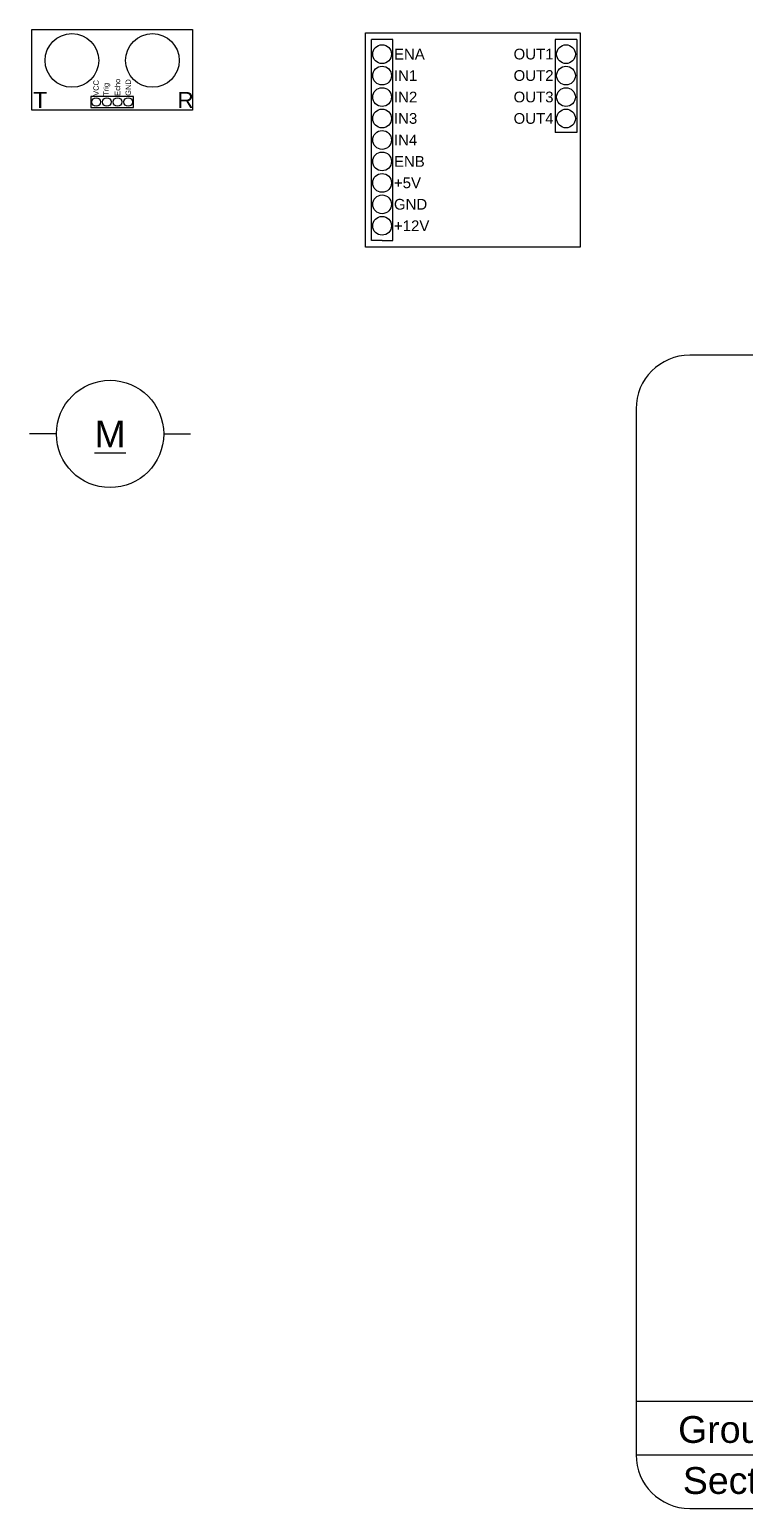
# Model space of a CAD drawing. Header units: millimetres. Extents: x -563 to 260, y 0 to 322.
# Drawn here: x -113 to 20.4, y 0 to 275.7 of the extents above; entities that cross this region are included whole.
import ezdxf

# ---------------------------------------------------------------- set-up
doc = ezdxf.new("R2010")
doc.units = ezdxf.units.MM
doc.header["$MEASUREMENT"] = 0
doc.styles.get("Standard").update_dxf_attribs({"font": 'arial.ttf'})

# ---------------------------------------------------------------- blocks, each defined once
blk = doc.blocks.new('HC SR-04')
for p, q in [((4, 2), (-4, 2)), ((-4, 2), (-4, 0)), ((-4, 0), (0, 0)), ((0, 0), (4, 0)), ((4, 0), (4, 2))]:
    blk.add_line(p, q)
blk.add_lwpolyline([(-15, 14.5), (15, 14.5), (15, -0.5), (-15, -0.5)], close=True)
for centre, radius in [((-7.5, 8.75), 5), ((7.5, 8.75), 5), ((-3, 1), 0.8), ((-1, 1), 0.8), ((1, 1), 0.8), ((3, 1), 0.8)]:
    blk.add_circle(centre, radius)
at = {"char_height": 3}
for s, insert, attachment_point in [('\\pxql;T', (-14.7, -0.13), 7), ('\\pxql;R', (17.01, -0.13), 9)]:
    blk.add_mtext_dynamic_manual_height_columns(s, width=4.8352, gutter_width=25, heights=[0], dxfattribs=dict(at, insert=insert, attachment_point=attachment_point))
at = {"char_height": 1, "attachment_point": 4, "rotation": 90}
for s, insert in [('VCC', (-3, 2.15)), ('Trig', (-1, 2.15)), ('Echo', (1, 2.15)), ('GND', (3, 2.15))]:
    blk.add_mtext_dynamic_manual_height_columns(s, width=4.9234, gutter_width=25, heights=[0], dxfattribs=dict(at, insert=insert))
blk = doc.blocks.new('*U35')
blk.add_circle((0, 0), 1.75)
blk = doc.blocks.new('*U36')
at = {"color": 0, "linetype": 'ByBlock', "lineweight": -2, "transparency": 16777216}
for p in [(0, 0), (0, -4), (0, -8), (0, -12), (0, -16), (0, -20), (0, -24), (0, -28), (0, -32)]:
    blk.add_blockref('*U35', p, dxfattribs=at)
blk = doc.blocks.new('*U32')
blk.add_circle((0, 0), 1.75)
blk = doc.blocks.new('*U34')
at = {"color": 0, "linetype": 'ByBlock', "lineweight": -2, "transparency": 16777216}
for p in [(0, 0), (0, -4), (0, -8), (0, -12)]:
    blk.add_blockref('*U32', p, dxfattribs=at)
blk = doc.blocks.new('L298N BREAKOUT')
for p, q in [((1.08, 1.25), (1.08, 38.75)), ((5.08, 38.75), (1.08, 38.75)), ((5.08, 1.25), (5.08, 38.75)), ((39.36, 38.75), (35.36, 38.75)), ((35.36, 38.75), (35.36, 21.97)), ((39.36, 38.75), (39.36, 21.97)), ((35.36, 21.97), (35.36, 21.42)), ((39.36, 21.42), (35.36, 21.42)), ((39.36, 21.97), (39.36, 21.42)), ((3.08, 1.25), (1.08, 1.25)), ((3.08, 1.25), (5.08, 1.25))]:
    blk.add_line(p, q)
blk.add_lwpolyline([(0, 40), (40, 40), (40, 0), (0, 0)], close=True)
for name, p in [('*U36', (3.08, 36)), ('*U34', (37.36, 36))]:
    blk.add_blockref(name, p)
at = {"char_height": 2}
for s, width, insert, attachment_point in [('ENA', 4.9536, (5.29, 36), 4), ('OUT1', 2.9511, (35.04, 36), 6), ('IN1', 4.9536, (5.29, 32), 4), ('OUT2', 2.9511, (35.04, 32), 6), ('IN2', 4.9536, (5.29, 28), 4), ('OUT3', 2.9511, (35.04, 28), 6), ('IN3', 4.9536, (5.29, 24), 4), ('OUT4', 2.9511, (35.04, 24), 6), ('IN4', 4.9536, (5.29, 20), 4), ('ENB', 4.9536, (5.29, 16), 4), ('+5V', 4.9536, (5.29, 12), 4), ('GND', 4.9536, (5.29, 8), 4), ('+12V', 4.9536, (5.29, 4), 4)]:
    blk.add_mtext_dynamic_manual_height_columns(s, width=width, gutter_width=25, heights=[0], dxfattribs=dict(at, insert=insert, attachment_point=attachment_point))
blk = doc.blocks.new('550 Motor')
for p, q in [((-10, 0), (-15, 0)), ((10, 0), (15, 0))]:
    blk.add_line(p, q)
blk.add_circle((0, 0), 10)
at = {"insert": (0, 0), "char_height": 5, "attachment_point": 5}
blk.add_mtext_dynamic_manual_height_columns('{\\LM}', width=9.6697, gutter_width=25, heights=[0], dxfattribs=at)

msp = doc.modelspace()

# ---------------------------------------------------------------- linework, layer by layer
for p, q in [((250, 215), (10, 215)), ((0, 205), (0, 10)), ((0, 20), (260, 20)), ((0, 10), (260, 10)), ((10, 0), (250, 0))]:
    msp.add_line(p, q)
for centre, start, end in [((10, 205), 90, 180), ((10, 10), 180, 270)]:
    msp.add_arc(centre, 10, start, end)

# ---------------------------------------------------------------- block references
for name, p in [('HC SR-04', (-97.65, 261.21)), ('L298N BREAKOUT', (-50.42, 235.13)), ('550 Motor', (-98.04, 200.32))]:
    msp.add_blockref(name, p)

# ---------------------------------------------------------------- texts
for s, p in [('Group 05', (7.84, 12.22)), ('Section: 02', (8.72, 2.7))]:
    msp.add_text(s, height=5).set_placement(p)

doc.saveas('drawing.dxf')
